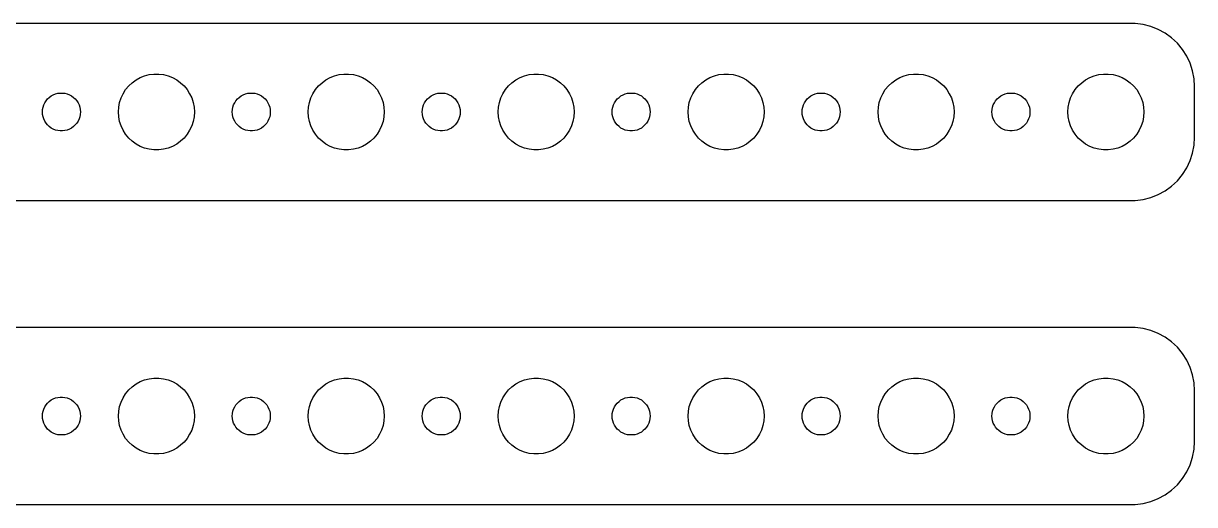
# Model space of a CAD drawing. Header units: metres. Extents: x -180 to 180, y 41 to 79.
# Drawn here: x 87 to 179.5, y 41 to 79 of the extents above; entities that cross this region are included whole.
import ezdxf

# ---------------------------------------------------------------- set-up
doc = ezdxf.new("R2010")
doc.units = ezdxf.units.M

msp = doc.modelspace()

# ---------------------------------------------------------------- linework, layer by layer
for p, q in [((174.814, 78.9901), (-174.814, 78.9901)), ((175.437, 78.9114), (174.814, 78.9901)), ((176.045, 78.7553), (175.437, 78.9114)), ((176.629, 78.5241), (176.045, 78.7553)), ((177.179, 78.2216), (176.629, 78.5241)), ((177.687, 77.8526), (177.179, 78.2216)), ((178.145, 77.4227), (177.687, 77.8526)), ((178.545, 76.9389), (178.145, 77.4227)), ((178.882, 76.4088), (178.545, 76.9389)), ((179.149, 75.8406), (178.882, 76.4088)), ((96.573, 74.8532), (96.9379, 74.9469)), ((96.9379, 74.9469), (97.3116, 74.9941)), ((97.3116, 74.9941), (97.6884, 74.9941)), ((97.6884, 74.9941), (98.0621, 74.9469)), ((98.0621, 74.9469), (98.427, 74.8532)), ((111.573, 74.8532), (111.938, 74.9469)), ((111.938, 74.9469), (112.312, 74.9941)), ((112.312, 74.9941), (112.688, 74.9941)), ((112.688, 74.9941), (113.062, 74.9469)), ((113.062, 74.9469), (113.427, 74.8532)), ((126.573, 74.8532), (126.938, 74.9469)), ((126.938, 74.9469), (127.312, 74.9941)), ((127.312, 74.9941), (127.688, 74.9941)), ((127.688, 74.9941), (128.062, 74.9469)), ((128.062, 74.9469), (128.427, 74.8532)), ((141.573, 74.8532), (141.938, 74.9469)), ((141.938, 74.9469), (142.312, 74.9941)), ((142.312, 74.9941), (142.688, 74.9941)), ((142.688, 74.9941), (143.062, 74.9469)), ((143.062, 74.9469), (143.427, 74.8532)), ((156.573, 74.8532), (156.938, 74.9469)), ((156.938, 74.9469), (157.312, 74.9941)), ((157.312, 74.9941), (157.688, 74.9941)), ((157.688, 74.9941), (158.062, 74.9469)), ((158.062, 74.9469), (158.427, 74.8532)), ((171.573, 74.8532), (171.938, 74.9469)), ((171.938, 74.9469), (172.312, 74.9941)), ((172.312, 74.9941), (172.688, 74.9941)), ((172.688, 74.9941), (173.062, 74.9469)), ((173.062, 74.9469), (173.427, 74.8532)), ((179.343, 75.2434), (179.149, 75.8406)), ((179.461, 74.6267), (179.343, 75.2434)), ((95.073, 73.7634), (95.3131, 74.0536)), ((95.3131, 74.0536), (95.5877, 74.3115)), ((95.5877, 74.3115), (95.8925, 74.533)), ((95.8925, 74.533), (96.2227, 74.7145)), ((96.2227, 74.7145), (96.573, 74.8532)), ((98.427, 74.8532), (98.7773, 74.7145)), ((98.7773, 74.7145), (99.1075, 74.533)), ((99.1075, 74.533), (99.4123, 74.3115)), ((99.4123, 74.3115), (99.6869, 74.0536)), ((99.6869, 74.0536), (99.927, 73.7634)), ((110.073, 73.7634), (110.313, 74.0536)), ((110.313, 74.0536), (110.588, 74.3115)), ((110.588, 74.3115), (110.893, 74.533)), ((110.893, 74.533), (111.223, 74.7145)), ((111.223, 74.7145), (111.573, 74.8532)), ((113.427, 74.8532), (113.777, 74.7145)), ((113.777, 74.7145), (114.107, 74.533)), ((114.107, 74.533), (114.412, 74.3115)), ((114.412, 74.3115), (114.687, 74.0536)), ((114.687, 74.0536), (114.927, 73.7634)), ((125.073, 73.7634), (125.313, 74.0536)), ((125.313, 74.0536), (125.588, 74.3115)), ((125.588, 74.3115), (125.893, 74.533)), ((125.893, 74.533), (126.223, 74.7145)), ((126.223, 74.7145), (126.573, 74.8532)), ((128.427, 74.8532), (128.777, 74.7145)), ((128.777, 74.7145), (129.107, 74.533)), ((129.107, 74.533), (129.412, 74.3115)), ((129.412, 74.3115), (129.687, 74.0536)), ((129.687, 74.0536), (129.927, 73.7634)), ((140.073, 73.7634), (140.313, 74.0536)), ((140.313, 74.0536), (140.588, 74.3115)), ((140.588, 74.3115), (140.893, 74.533)), ((140.893, 74.533), (141.223, 74.7145)), ((141.223, 74.7145), (141.573, 74.8532)), ((143.427, 74.8532), (143.777, 74.7145)), ((143.777, 74.7145), (144.107, 74.533)), ((144.107, 74.533), (144.412, 74.3115)), ((144.412, 74.3115), (144.687, 74.0536)), ((144.687, 74.0536), (144.927, 73.7634)), ((155.073, 73.7634), (155.313, 74.0536)), ((155.313, 74.0536), (155.588, 74.3115)), ((155.588, 74.3115), (155.893, 74.533)), ((155.893, 74.533), (156.223, 74.7145)), ((156.223, 74.7145), (156.573, 74.8532)), ((158.427, 74.8532), (158.777, 74.7145)), ((158.777, 74.7145), (159.107, 74.533)), ((159.107, 74.533), (159.412, 74.3115)), ((159.412, 74.3115), (159.687, 74.0536)), ((159.687, 74.0536), (159.927, 73.7634)), ((170.073, 73.7634), (170.313, 74.0536)), ((170.313, 74.0536), (170.588, 74.3115)), ((170.588, 74.3115), (170.893, 74.533)), ((170.893, 74.533), (171.223, 74.7145)), ((171.223, 74.7145), (171.573, 74.8532)), ((173.427, 74.8532), (173.777, 74.7145)), ((173.777, 74.7145), (174.107, 74.533)), ((174.107, 74.533), (174.412, 74.3115)), ((174.412, 74.3115), (174.687, 74.0536)), ((174.687, 74.0536), (174.927, 73.7634)), ((179.5, 74), (179.461, 74.6267)), ((179.5, 70), (179.5, 74)), ((88.9065, 73.0268), (89.0439, 73.1558)), ((89.0439, 73.1558), (89.1963, 73.2665)), ((89.1963, 73.2665), (89.3613, 73.3572)), ((89.3613, 73.3572), (89.5365, 73.4266)), ((89.5365, 73.4266), (89.7189, 73.4734)), ((89.7189, 73.4734), (89.9058, 73.497)), ((89.9058, 73.497), (90.0942, 73.497)), ((90.0942, 73.497), (90.2811, 73.4734)), ((90.2811, 73.4734), (90.4635, 73.4266)), ((90.4635, 73.4266), (90.6387, 73.3572)), ((90.6387, 73.3572), (90.8037, 73.2665)), ((90.8037, 73.2665), (90.9561, 73.1558)), ((90.9561, 73.1558), (91.0934, 73.0268)), ((94.5943, 72.7461), (94.7107, 73.1044)), ((94.7107, 73.1044), (94.8711, 73.4453)), ((94.8711, 73.4453), (95.073, 73.7634)), ((99.927, 73.7634), (100.129, 73.4453)), ((100.129, 73.4453), (100.289, 73.1044)), ((100.289, 73.1044), (100.406, 72.7461)), ((103.907, 73.0268), (104.044, 73.1558)), ((104.044, 73.1558), (104.196, 73.2665)), ((104.196, 73.2665), (104.361, 73.3572)), ((104.361, 73.3572), (104.536, 73.4266)), ((104.536, 73.4266), (104.719, 73.4734)), ((104.719, 73.4734), (104.906, 73.497)), ((104.906, 73.497), (105.094, 73.497)), ((105.094, 73.497), (105.281, 73.4734)), ((105.281, 73.4734), (105.464, 73.4266)), ((105.464, 73.4266), (105.639, 73.3572)), ((105.639, 73.3572), (105.804, 73.2665)), ((105.804, 73.2665), (105.956, 73.1558)), ((105.956, 73.1558), (106.093, 73.0268)), ((109.594, 72.7461), (109.711, 73.1044)), ((109.711, 73.1044), (109.871, 73.4453)), ((109.871, 73.4453), (110.073, 73.7634)), ((114.927, 73.7634), (115.129, 73.4453)), ((115.129, 73.4453), (115.289, 73.1044)), ((115.289, 73.1044), (115.406, 72.7461)), ((118.907, 73.0268), (119.044, 73.1558)), ((119.044, 73.1558), (119.196, 73.2665)), ((119.196, 73.2665), (119.361, 73.3572)), ((119.361, 73.3572), (119.536, 73.4266)), ((119.536, 73.4266), (119.719, 73.4734)), ((119.719, 73.4734), (119.906, 73.497)), ((119.906, 73.497), (120.094, 73.497)), ((120.094, 73.497), (120.281, 73.4734)), ((120.281, 73.4734), (120.464, 73.4266)), ((120.464, 73.4266), (120.639, 73.3572)), ((120.639, 73.3572), (120.804, 73.2665)), ((120.804, 73.2665), (120.956, 73.1558)), ((120.956, 73.1558), (121.093, 73.0268)), ((124.594, 72.7461), (124.711, 73.1044)), ((124.711, 73.1044), (124.871, 73.4453)), ((124.871, 73.4453), (125.073, 73.7634)), ((129.927, 73.7634), (130.129, 73.4453)), ((130.129, 73.4453), (130.289, 73.1044)), ((130.289, 73.1044), (130.406, 72.7461)), ((133.907, 73.0268), (134.044, 73.1558)), ((134.044, 73.1558), (134.196, 73.2665)), ((134.196, 73.2665), (134.361, 73.3572)), ((134.361, 73.3572), (134.536, 73.4266)), ((134.536, 73.4266), (134.719, 73.4734)), ((134.719, 73.4734), (134.906, 73.497)), ((134.906, 73.497), (135.094, 73.497)), ((135.094, 73.497), (135.281, 73.4734)), ((135.281, 73.4734), (135.464, 73.4266)), ((135.464, 73.4266), (135.639, 73.3572)), ((135.639, 73.3572), (135.804, 73.2665)), ((135.804, 73.2665), (135.956, 73.1558)), ((135.956, 73.1558), (136.093, 73.0268)), ((139.594, 72.7461), (139.711, 73.1044)), ((139.711, 73.1044), (139.871, 73.4453)), ((139.871, 73.4453), (140.073, 73.7634)), ((144.927, 73.7634), (145.129, 73.4453)), ((145.129, 73.4453), (145.289, 73.1044)), ((145.289, 73.1044), (145.406, 72.7461)), ((148.907, 73.0268), (149.044, 73.1558)), ((149.044, 73.1558), (149.196, 73.2665)), ((149.196, 73.2665), (149.361, 73.3572)), ((149.361, 73.3572), (149.536, 73.4266)), ((149.536, 73.4266), (149.719, 73.4734)), ((149.719, 73.4734), (149.906, 73.497)), ((149.906, 73.497), (150.094, 73.497)), ((150.094, 73.497), (150.281, 73.4734)), ((150.281, 73.4734), (150.464, 73.4266)), ((150.464, 73.4266), (150.639, 73.3572)), ((150.639, 73.3572), (150.804, 73.2665)), ((150.804, 73.2665), (150.956, 73.1558)), ((150.956, 73.1558), (151.093, 73.0268)), ((154.594, 72.7461), (154.711, 73.1044)), ((154.711, 73.1044), (154.871, 73.4453)), ((154.871, 73.4453), (155.073, 73.7634)), ((159.927, 73.7634), (160.129, 73.4453)), ((160.129, 73.4453), (160.289, 73.1044)), ((160.289, 73.1044), (160.406, 72.7461)), ((163.907, 73.0268), (164.044, 73.1558)), ((164.044, 73.1558), (164.196, 73.2665)), ((164.196, 73.2665), (164.361, 73.3572)), ((164.361, 73.3572), (164.536, 73.4266)), ((164.536, 73.4266), (164.719, 73.4734)), ((164.719, 73.4734), (164.906, 73.497)), ((164.906, 73.497), (165.094, 73.497)), ((165.094, 73.497), (165.281, 73.4734)), ((165.281, 73.4734), (165.464, 73.4266)), ((165.464, 73.4266), (165.639, 73.3572)), ((165.639, 73.3572), (165.804, 73.2665)), ((165.804, 73.2665), (165.956, 73.1558)), ((165.956, 73.1558), (166.093, 73.0268)), ((169.594, 72.7461), (169.711, 73.1044)), ((169.711, 73.1044), (169.871, 73.4453)), ((169.871, 73.4453), (170.073, 73.7634)), ((174.927, 73.7634), (175.129, 73.4453)), ((175.129, 73.4453), (175.289, 73.1044)), ((175.289, 73.1044), (175.406, 72.7461)), ((88.5, 72), (88.5118, 72.188)), ((88.5118, 72.188), (88.5471, 72.373)), ((88.5471, 72.373), (88.6053, 72.5522)), ((88.6053, 72.5522), (88.6855, 72.7226)), ((88.6855, 72.7226), (88.7865, 72.8817)), ((88.7865, 72.8817), (88.9065, 73.0268)), ((91.0934, 73.0268), (91.2135, 72.8817)), ((91.2135, 72.8817), (91.3145, 72.7226)), ((91.3145, 72.7226), (91.3947, 72.5522)), ((91.3947, 72.5522), (91.4529, 72.373)), ((91.4529, 72.373), (91.4882, 72.188)), ((91.4882, 72.188), (91.5, 72)), ((94.5, 72), (94.5237, 72.376)), ((94.5237, 72.376), (94.5943, 72.7461)), ((100.406, 72.7461), (100.476, 72.376)), ((100.476, 72.376), (100.5, 72)), ((103.5, 72), (103.512, 72.188)), ((103.512, 72.188), (103.547, 72.373)), ((103.547, 72.373), (103.605, 72.5522)), ((103.605, 72.5522), (103.686, 72.7226)), ((103.686, 72.7226), (103.786, 72.8817)), ((103.786, 72.8817), (103.907, 73.0268)), ((106.093, 73.0268), (106.214, 72.8817)), ((106.214, 72.8817), (106.314, 72.7226)), ((106.314, 72.7226), (106.395, 72.5522)), ((106.395, 72.5522), (106.453, 72.373)), ((106.453, 72.373), (106.488, 72.188)), ((106.488, 72.188), (106.5, 72)), ((109.5, 72), (109.524, 72.376)), ((109.524, 72.376), (109.594, 72.7461)), ((115.406, 72.7461), (115.476, 72.376)), ((115.476, 72.376), (115.5, 72)), ((118.5, 72), (118.512, 72.188)), ((118.512, 72.188), (118.547, 72.373)), ((118.547, 72.373), (118.605, 72.5522)), ((118.605, 72.5522), (118.686, 72.7226)), ((118.686, 72.7226), (118.786, 72.8817)), ((118.786, 72.8817), (118.907, 73.0268)), ((121.093, 73.0268), (121.214, 72.8817)), ((121.214, 72.8817), (121.314, 72.7226)), ((121.314, 72.7226), (121.395, 72.5522)), ((121.395, 72.5522), (121.453, 72.373)), ((121.453, 72.373), (121.488, 72.188)), ((121.488, 72.188), (121.5, 72)), ((124.5, 72), (124.524, 72.376)), ((124.524, 72.376), (124.594, 72.7461)), ((130.406, 72.7461), (130.476, 72.376)), ((130.476, 72.376), (130.5, 72)), ((133.5, 72), (133.512, 72.188)), ((133.512, 72.188), (133.547, 72.373)), ((133.547, 72.373), (133.605, 72.5522)), ((133.605, 72.5522), (133.686, 72.7226)), ((133.686, 72.7226), (133.786, 72.8817)), ((133.786, 72.8817), (133.907, 73.0268)), ((136.093, 73.0268), (136.214, 72.8817)), ((136.214, 72.8817), (136.314, 72.7226)), ((136.314, 72.7226), (136.395, 72.5522)), ((136.395, 72.5522), (136.453, 72.373)), ((136.453, 72.373), (136.488, 72.188)), ((136.488, 72.188), (136.5, 72)), ((139.5, 72), (139.524, 72.376)), ((139.524, 72.376), (139.594, 72.7461)), ((145.406, 72.7461), (145.476, 72.376)), ((145.476, 72.376), (145.5, 72)), ((148.5, 72), (148.512, 72.188)), ((148.512, 72.188), (148.547, 72.373)), ((148.547, 72.373), (148.605, 72.5522)), ((148.605, 72.5522), (148.686, 72.7226)), ((148.686, 72.7226), (148.786, 72.8817)), ((148.786, 72.8817), (148.907, 73.0268)), ((151.093, 73.0268), (151.214, 72.8817)), ((151.214, 72.8817), (151.314, 72.7226)), ((151.314, 72.7226), (151.395, 72.5522)), ((151.395, 72.5522), (151.453, 72.373)), ((151.453, 72.373), (151.488, 72.188)), ((151.488, 72.188), (151.5, 72)), ((154.5, 72), (154.524, 72.376)), ((154.524, 72.376), (154.594, 72.7461)), ((160.406, 72.7461), (160.476, 72.376)), ((160.476, 72.376), (160.5, 72)), ((163.5, 72), (163.512, 72.188)), ((163.512, 72.188), (163.547, 72.373)), ((163.547, 72.373), (163.605, 72.5522)), ((163.605, 72.5522), (163.686, 72.7226)), ((163.686, 72.7226), (163.786, 72.8817)), ((163.786, 72.8817), (163.907, 73.0268)), ((166.093, 73.0268), (166.214, 72.8817)), ((166.214, 72.8817), (166.314, 72.7226)), ((166.314, 72.7226), (166.395, 72.5522)), ((166.395, 72.5522), (166.453, 72.373)), ((166.453, 72.373), (166.488, 72.188)), ((166.488, 72.188), (166.5, 72)), ((169.5, 72), (169.524, 72.376)), ((169.524, 72.376), (169.594, 72.7461)), ((175.406, 72.7461), (175.476, 72.376)), ((175.476, 72.376), (175.5, 72)), ((88.5118, 71.812), (88.5, 72)), ((88.5471, 71.627), (88.5118, 71.812)), ((88.6053, 71.4478), (88.5471, 71.627)), ((88.6855, 71.2774), (88.6053, 71.4478)), ((88.7865, 71.1183), (88.6855, 71.2774)), ((91.3145, 71.2774), (91.2135, 71.1183)), ((91.3947, 71.4478), (91.3145, 71.2774)), ((91.4529, 71.627), (91.3947, 71.4478)), ((91.4882, 71.812), (91.4529, 71.627)), ((91.5, 72), (91.4882, 71.812)), ((94.5237, 71.624), (94.5, 72)), ((94.5943, 71.2539), (94.5237, 71.624)), ((94.7107, 70.8956), (94.5943, 71.2539)), ((100.406, 71.2539), (100.289, 70.8956)), ((100.476, 71.624), (100.406, 71.2539)), ((100.5, 72), (100.476, 71.624)), ((103.512, 71.812), (103.5, 72)), ((103.547, 71.627), (103.512, 71.812)), ((103.605, 71.4478), (103.547, 71.627)), ((103.686, 71.2774), (103.605, 71.4478)), ((103.786, 71.1183), (103.686, 71.2774)), ((106.314, 71.2774), (106.214, 71.1183)), ((106.395, 71.4478), (106.314, 71.2774)), ((106.453, 71.627), (106.395, 71.4478)), ((106.488, 71.812), (106.453, 71.627)), ((106.5, 72), (106.488, 71.812)), ((109.524, 71.624), (109.5, 72)), ((109.594, 71.2539), (109.524, 71.624)), ((109.711, 70.8956), (109.594, 71.2539)), ((115.406, 71.2539), (115.289, 70.8956)), ((115.476, 71.624), (115.406, 71.2539)), ((115.5, 72), (115.476, 71.624)), ((118.512, 71.812), (118.5, 72)), ((118.547, 71.627), (118.512, 71.812)), ((118.605, 71.4478), (118.547, 71.627)), ((118.686, 71.2774), (118.605, 71.4478)), ((118.786, 71.1183), (118.686, 71.2774)), ((121.314, 71.2774), (121.214, 71.1183)), ((121.395, 71.4478), (121.314, 71.2774)), ((121.453, 71.627), (121.395, 71.4478)), ((121.488, 71.812), (121.453, 71.627)), ((121.5, 72), (121.488, 71.812)), ((124.524, 71.624), (124.5, 72)), ((124.594, 71.2539), (124.524, 71.624)), ((124.711, 70.8956), (124.594, 71.2539)), ((130.406, 71.2539), (130.289, 70.8956)), ((130.476, 71.624), (130.406, 71.2539)), ((130.5, 72), (130.476, 71.624)), ((133.512, 71.812), (133.5, 72)), ((133.547, 71.627), (133.512, 71.812)), ((133.605, 71.4478), (133.547, 71.627)), ((133.686, 71.2774), (133.605, 71.4478)), ((133.786, 71.1183), (133.686, 71.2774)), ((136.314, 71.2774), (136.214, 71.1183)), ((136.395, 71.4478), (136.314, 71.2774)), ((136.453, 71.627), (136.395, 71.4478)), ((136.488, 71.812), (136.453, 71.627)), ((136.5, 72), (136.488, 71.812)), ((139.524, 71.624), (139.5, 72)), ((139.594, 71.2539), (139.524, 71.624)), ((139.711, 70.8956), (139.594, 71.2539)), ((145.406, 71.2539), (145.289, 70.8956)), ((145.476, 71.624), (145.406, 71.2539)), ((145.5, 72), (145.476, 71.624)), ((148.512, 71.812), (148.5, 72)), ((148.547, 71.627), (148.512, 71.812)), ((148.605, 71.4478), (148.547, 71.627)), ((148.686, 71.2774), (148.605, 71.4478)), ((148.786, 71.1183), (148.686, 71.2774)), ((151.314, 71.2774), (151.214, 71.1183)), ((151.395, 71.4478), (151.314, 71.2774)), ((151.453, 71.627), (151.395, 71.4478)), ((151.488, 71.812), (151.453, 71.627)), ((151.5, 72), (151.488, 71.812)), ((154.524, 71.624), (154.5, 72)), ((154.594, 71.2539), (154.524, 71.624)), ((154.711, 70.8956), (154.594, 71.2539)), ((160.406, 71.2539), (160.289, 70.8956)), ((160.476, 71.624), (160.406, 71.2539)), ((160.5, 72), (160.476, 71.624)), ((163.512, 71.812), (163.5, 72)), ((163.547, 71.627), (163.512, 71.812)), ((163.605, 71.4478), (163.547, 71.627)), ((163.686, 71.2774), (163.605, 71.4478)), ((163.786, 71.1183), (163.686, 71.2774)), ((166.314, 71.2774), (166.214, 71.1183)), ((166.395, 71.4478), (166.314, 71.2774)), ((166.453, 71.627), (166.395, 71.4478)), ((166.488, 71.812), (166.453, 71.627)), ((166.5, 72), (166.488, 71.812)), ((169.524, 71.624), (169.5, 72)), ((169.594, 71.2539), (169.524, 71.624)), ((169.711, 70.8956), (169.594, 71.2539)), ((175.406, 71.2539), (175.289, 70.8956)), ((175.476, 71.624), (175.406, 71.2539)), ((175.5, 72), (175.476, 71.624)), ((88.9065, 70.9732), (88.7865, 71.1183)), ((89.0439, 70.8442), (88.9065, 70.9732)), ((89.1963, 70.7335), (89.0439, 70.8442)), ((89.3613, 70.6428), (89.1963, 70.7335)), ((89.5365, 70.5734), (89.3613, 70.6428)), ((89.7189, 70.5266), (89.5365, 70.5734)), ((89.9058, 70.503), (89.7189, 70.5266)), ((90.0942, 70.503), (89.9058, 70.503)), ((90.2811, 70.5266), (90.0942, 70.503)), ((90.4635, 70.5734), (90.2811, 70.5266)), ((90.6387, 70.6428), (90.4635, 70.5734)), ((90.8037, 70.7335), (90.6387, 70.6428)), ((90.9561, 70.8442), (90.8037, 70.7335)), ((91.0934, 70.9732), (90.9561, 70.8442)), ((91.2135, 71.1183), (91.0934, 70.9732)), ((94.8711, 70.5547), (94.7107, 70.8956)), ((95.073, 70.2366), (94.8711, 70.5547)), ((100.129, 70.5547), (99.927, 70.2366)), ((100.289, 70.8956), (100.129, 70.5547)), ((103.907, 70.9732), (103.786, 71.1183)), ((104.044, 70.8442), (103.907, 70.9732)), ((104.196, 70.7335), (104.044, 70.8442)), ((104.361, 70.6428), (104.196, 70.7335)), ((104.536, 70.5734), (104.361, 70.6428)), ((104.719, 70.5266), (104.536, 70.5734)), ((104.906, 70.503), (104.719, 70.5266)), ((105.094, 70.503), (104.906, 70.503)), ((105.281, 70.5266), (105.094, 70.503)), ((105.464, 70.5734), (105.281, 70.5266)), ((105.639, 70.6428), (105.464, 70.5734)), ((105.804, 70.7335), (105.639, 70.6428)), ((105.956, 70.8442), (105.804, 70.7335)), ((106.093, 70.9732), (105.956, 70.8442)), ((106.214, 71.1183), (106.093, 70.9732)), ((109.871, 70.5547), (109.711, 70.8956)), ((110.073, 70.2366), (109.871, 70.5547)), ((115.129, 70.5547), (114.927, 70.2366)), ((115.289, 70.8956), (115.129, 70.5547)), ((118.907, 70.9732), (118.786, 71.1183)), ((119.044, 70.8442), (118.907, 70.9732)), ((119.196, 70.7335), (119.044, 70.8442)), ((119.361, 70.6428), (119.196, 70.7335)), ((119.536, 70.5734), (119.361, 70.6428)), ((119.719, 70.5266), (119.536, 70.5734)), ((119.906, 70.503), (119.719, 70.5266)), ((120.094, 70.503), (119.906, 70.503)), ((120.281, 70.5266), (120.094, 70.503)), ((120.464, 70.5734), (120.281, 70.5266)), ((120.639, 70.6428), (120.464, 70.5734)), ((120.804, 70.7335), (120.639, 70.6428)), ((120.956, 70.8442), (120.804, 70.7335)), ((121.093, 70.9732), (120.956, 70.8442)), ((121.214, 71.1183), (121.093, 70.9732)), ((124.871, 70.5547), (124.711, 70.8956)), ((125.073, 70.2366), (124.871, 70.5547)), ((130.129, 70.5547), (129.927, 70.2366)), ((130.289, 70.8956), (130.129, 70.5547)), ((133.907, 70.9732), (133.786, 71.1183)), ((134.044, 70.8442), (133.907, 70.9732)), ((134.196, 70.7335), (134.044, 70.8442)), ((134.361, 70.6428), (134.196, 70.7335)), ((134.536, 70.5734), (134.361, 70.6428)), ((134.719, 70.5266), (134.536, 70.5734)), ((134.906, 70.503), (134.719, 70.5266)), ((135.094, 70.503), (134.906, 70.503)), ((135.281, 70.5266), (135.094, 70.503)), ((135.464, 70.5734), (135.281, 70.5266)), ((135.639, 70.6428), (135.464, 70.5734)), ((135.804, 70.7335), (135.639, 70.6428)), ((135.956, 70.8442), (135.804, 70.7335)), ((136.093, 70.9732), (135.956, 70.8442)), ((136.214, 71.1183), (136.093, 70.9732)), ((139.871, 70.5547), (139.711, 70.8956)), ((140.073, 70.2366), (139.871, 70.5547)), ((145.129, 70.5547), (144.927, 70.2366)), ((145.289, 70.8956), (145.129, 70.5547)), ((148.907, 70.9732), (148.786, 71.1183)), ((149.044, 70.8442), (148.907, 70.9732)), ((149.196, 70.7335), (149.044, 70.8442)), ((149.361, 70.6428), (149.196, 70.7335)), ((149.536, 70.5734), (149.361, 70.6428)), ((149.719, 70.5266), (149.536, 70.5734)), ((149.906, 70.503), (149.719, 70.5266)), ((150.094, 70.503), (149.906, 70.503)), ((150.281, 70.5266), (150.094, 70.503)), ((150.464, 70.5734), (150.281, 70.5266)), ((150.639, 70.6428), (150.464, 70.5734)), ((150.804, 70.7335), (150.639, 70.6428)), ((150.956, 70.8442), (150.804, 70.7335)), ((151.093, 70.9732), (150.956, 70.8442)), ((151.214, 71.1183), (151.093, 70.9732)), ((154.871, 70.5547), (154.711, 70.8956)), ((155.073, 70.2366), (154.871, 70.5547)), ((160.129, 70.5547), (159.927, 70.2366)), ((160.289, 70.8956), (160.129, 70.5547)), ((163.907, 70.9732), (163.786, 71.1183)), ((164.044, 70.8442), (163.907, 70.9732)), ((164.196, 70.7335), (164.044, 70.8442)), ((164.361, 70.6428), (164.196, 70.7335)), ((164.536, 70.5734), (164.361, 70.6428)), ((164.719, 70.5266), (164.536, 70.5734)), ((164.906, 70.503), (164.719, 70.5266)), ((165.094, 70.503), (164.906, 70.503)), ((165.281, 70.5266), (165.094, 70.503)), ((165.464, 70.5734), (165.281, 70.5266)), ((165.639, 70.6428), (165.464, 70.5734)), ((165.804, 70.7335), (165.639, 70.6428)), ((165.956, 70.8442), (165.804, 70.7335)), ((166.093, 70.9732), (165.956, 70.8442)), ((166.214, 71.1183), (166.093, 70.9732)), ((169.871, 70.5547), (169.711, 70.8956)), ((170.073, 70.2366), (169.871, 70.5547)), ((175.129, 70.5547), (174.927, 70.2366)), ((175.289, 70.8956), (175.129, 70.5547)), ((95.3131, 69.9464), (95.073, 70.2366)), ((95.5877, 69.6885), (95.3131, 69.9464)), ((95.8925, 69.467), (95.5877, 69.6885)), ((96.2227, 69.2855), (95.8925, 69.467)), ((99.1075, 69.467), (98.7773, 69.2855)), ((99.4123, 69.6885), (99.1075, 69.467)), ((99.6869, 69.9464), (99.4123, 69.6885)), ((99.927, 70.2366), (99.6869, 69.9464)), ((110.313, 69.9464), (110.073, 70.2366)), ((110.588, 69.6885), (110.313, 69.9464)), ((110.893, 69.467), (110.588, 69.6885)), ((111.223, 69.2855), (110.893, 69.467)), ((114.107, 69.467), (113.777, 69.2855)), ((114.412, 69.6885), (114.107, 69.467)), ((114.687, 69.9464), (114.412, 69.6885)), ((114.927, 70.2366), (114.687, 69.9464)), ((125.313, 69.9464), (125.073, 70.2366)), ((125.588, 69.6885), (125.313, 69.9464)), ((125.893, 69.467), (125.588, 69.6885)), ((126.223, 69.2855), (125.893, 69.467)), ((129.107, 69.467), (128.777, 69.2855)), ((129.412, 69.6885), (129.107, 69.467)), ((129.687, 69.9464), (129.412, 69.6885)), ((129.927, 70.2366), (129.687, 69.9464)), ((140.313, 69.9464), (140.073, 70.2366)), ((140.588, 69.6885), (140.313, 69.9464)), ((140.893, 69.467), (140.588, 69.6885)), ((141.223, 69.2855), (140.893, 69.467)), ((144.107, 69.467), (143.777, 69.2855)), ((144.412, 69.6885), (144.107, 69.467)), ((144.687, 69.9464), (144.412, 69.6885)), ((144.927, 70.2366), (144.687, 69.9464)), ((155.313, 69.9464), (155.073, 70.2366)), ((155.588, 69.6885), (155.313, 69.9464)), ((155.893, 69.467), (155.588, 69.6885)), ((156.223, 69.2855), (155.893, 69.467)), ((159.107, 69.467), (158.777, 69.2855)), ((159.412, 69.6885), (159.107, 69.467)), ((159.687, 69.9464), (159.412, 69.6885)), ((159.927, 70.2366), (159.687, 69.9464)), ((170.313, 69.9464), (170.073, 70.2366)), ((170.588, 69.6885), (170.313, 69.9464)), ((170.893, 69.467), (170.588, 69.6885)), ((171.223, 69.2855), (170.893, 69.467)), ((174.107, 69.467), (173.777, 69.2855)), ((174.412, 69.6885), (174.107, 69.467)), ((174.687, 69.9464), (174.412, 69.6885)), ((174.927, 70.2366), (174.687, 69.9464)), ((179.461, 69.3733), (179.5, 70)), ((96.573, 69.1468), (96.2227, 69.2855)), ((96.9379, 69.0531), (96.573, 69.1468)), ((97.3116, 69.0059), (96.9379, 69.0531)), ((97.6884, 69.0059), (97.3116, 69.0059)), ((98.0621, 69.0531), (97.6884, 69.0059)), ((98.427, 69.1468), (98.0621, 69.0531)), ((98.7773, 69.2855), (98.427, 69.1468)), ((111.573, 69.1468), (111.223, 69.2855)), ((111.938, 69.0531), (111.573, 69.1468)), ((112.312, 69.0059), (111.938, 69.0531)), ((112.688, 69.0059), (112.312, 69.0059)), ((113.062, 69.0531), (112.688, 69.0059)), ((113.427, 69.1468), (113.062, 69.0531)), ((113.777, 69.2855), (113.427, 69.1468)), ((126.573, 69.1468), (126.223, 69.2855)), ((126.938, 69.0531), (126.573, 69.1468)), ((127.312, 69.0059), (126.938, 69.0531)), ((127.688, 69.0059), (127.312, 69.0059)), ((128.062, 69.0531), (127.688, 69.0059)), ((128.427, 69.1468), (128.062, 69.0531)), ((128.777, 69.2855), (128.427, 69.1468)), ((141.573, 69.1468), (141.223, 69.2855)), ((141.938, 69.0531), (141.573, 69.1468)), ((142.312, 69.0059), (141.938, 69.0531)), ((142.688, 69.0059), (142.312, 69.0059)), ((143.062, 69.0531), (142.688, 69.0059)), ((143.427, 69.1468), (143.062, 69.0531)), ((143.777, 69.2855), (143.427, 69.1468)), ((156.573, 69.1468), (156.223, 69.2855)), ((156.938, 69.0531), (156.573, 69.1468)), ((157.312, 69.0059), (156.938, 69.0531)), ((157.688, 69.0059), (157.312, 69.0059)), ((158.062, 69.0531), (157.688, 69.0059)), ((158.427, 69.1468), (158.062, 69.0531)), ((158.777, 69.2855), (158.427, 69.1468)), ((171.573, 69.1468), (171.223, 69.2855)), ((171.938, 69.0531), (171.573, 69.1468)), ((172.312, 69.0059), (171.938, 69.0531)), ((172.688, 69.0059), (172.312, 69.0059)), ((173.062, 69.0531), (172.688, 69.0059)), ((173.427, 69.1468), (173.062, 69.0531)), ((173.777, 69.2855), (173.427, 69.1468)), ((179.149, 68.1594), (179.343, 68.7566)), ((179.343, 68.7566), (179.461, 69.3733)), ((178.545, 67.0611), (178.882, 67.5912)), ((178.882, 67.5912), (179.149, 68.1594)), ((178.145, 66.5773), (178.545, 67.0611)), ((176.629, 65.4759), (177.179, 65.7784)), ((177.179, 65.7784), (177.687, 66.1474)), ((177.687, 66.1474), (178.145, 66.5773)), ((-174.814, 65.0099), (174.814, 65.0099)), ((174.814, 65.0099), (175.437, 65.0886)), ((175.437, 65.0886), (176.045, 65.2447)), ((176.045, 65.2447), (176.629, 65.4759)), ((174.814, 54.9901), (-174.814, 54.9901)), ((175.437, 54.9114), (174.814, 54.9901)), ((176.045, 54.7553), (175.437, 54.9114)), ((176.629, 54.5241), (176.045, 54.7553)), ((177.179, 54.2216), (176.629, 54.5241)), ((177.687, 53.8526), (177.179, 54.2216)), ((178.145, 53.4227), (177.687, 53.8526)), ((178.545, 52.9389), (178.145, 53.4227)), ((178.882, 52.4088), (178.545, 52.9389)), ((179.149, 51.8406), (178.882, 52.4088)), ((179.343, 51.2434), (179.149, 51.8406)), ((96.573, 50.8532), (96.9379, 50.9469)), ((96.9379, 50.9469), (97.3116, 50.9941)), ((97.3116, 50.9941), (97.6884, 50.9941)), ((97.6884, 50.9941), (98.0621, 50.9469)), ((98.0621, 50.9469), (98.427, 50.8532)), ((111.573, 50.8532), (111.938, 50.9469)), ((111.938, 50.9469), (112.312, 50.9941)), ((112.312, 50.9941), (112.688, 50.9941)), ((112.688, 50.9941), (113.062, 50.9469)), ((113.062, 50.9469), (113.427, 50.8532)), ((126.573, 50.8532), (126.938, 50.9469)), ((126.938, 50.9469), (127.312, 50.9941)), ((127.312, 50.9941), (127.688, 50.9941)), ((127.688, 50.9941), (128.062, 50.9469)), ((128.062, 50.9469), (128.427, 50.8532)), ((141.573, 50.8532), (141.938, 50.9469)), ((141.938, 50.9469), (142.312, 50.9941)), ((142.312, 50.9941), (142.688, 50.9941)), ((142.688, 50.9941), (143.062, 50.9469)), ((143.062, 50.9469), (143.427, 50.8532)), ((156.573, 50.8532), (156.938, 50.9469)), ((156.938, 50.9469), (157.312, 50.9941)), ((157.312, 50.9941), (157.688, 50.9941)), ((157.688, 50.9941), (158.062, 50.9469)), ((158.062, 50.9469), (158.427, 50.8532)), ((171.573, 50.8532), (171.938, 50.9469)), ((171.938, 50.9469), (172.312, 50.9941)), ((172.312, 50.9941), (172.688, 50.9941)), ((172.688, 50.9941), (173.062, 50.9469)), ((173.062, 50.9469), (173.427, 50.8532)), ((179.461, 50.6267), (179.343, 51.2434)), ((95.073, 49.7634), (95.3131, 50.0536)), ((95.3131, 50.0536), (95.5877, 50.3115)), ((95.5877, 50.3115), (95.8925, 50.533)), ((95.8925, 50.533), (96.2227, 50.7145)), ((96.2227, 50.7145), (96.573, 50.8532)), ((98.427, 50.8532), (98.7773, 50.7145)), ((98.7773, 50.7145), (99.1075, 50.533)), ((99.1075, 50.533), (99.4123, 50.3115)), ((99.4123, 50.3115), (99.6869, 50.0536)), ((99.6869, 50.0536), (99.927, 49.7634)), ((110.073, 49.7634), (110.313, 50.0536)), ((110.313, 50.0536), (110.588, 50.3115)), ((110.588, 50.3115), (110.893, 50.533)), ((110.893, 50.533), (111.223, 50.7145)), ((111.223, 50.7145), (111.573, 50.8532)), ((113.427, 50.8532), (113.777, 50.7145)), ((113.777, 50.7145), (114.107, 50.533)), ((114.107, 50.533), (114.412, 50.3115)), ((114.412, 50.3115), (114.687, 50.0536)), ((114.687, 50.0536), (114.927, 49.7634)), ((125.073, 49.7634), (125.313, 50.0536)), ((125.313, 50.0536), (125.588, 50.3115)), ((125.588, 50.3115), (125.893, 50.533)), ((125.893, 50.533), (126.223, 50.7145)), ((126.223, 50.7145), (126.573, 50.8532)), ((128.427, 50.8532), (128.777, 50.7145)), ((128.777, 50.7145), (129.107, 50.533)), ((129.107, 50.533), (129.412, 50.3115)), ((129.412, 50.3115), (129.687, 50.0536)), ((129.687, 50.0536), (129.927, 49.7634)), ((140.073, 49.7634), (140.313, 50.0536)), ((140.313, 50.0536), (140.588, 50.3115)), ((140.588, 50.3115), (140.893, 50.533)), ((140.893, 50.533), (141.223, 50.7145)), ((141.223, 50.7145), (141.573, 50.8532)), ((143.427, 50.8532), (143.777, 50.7145)), ((143.777, 50.7145), (144.107, 50.533)), ((144.107, 50.533), (144.412, 50.3115)), ((144.412, 50.3115), (144.687, 50.0536)), ((144.687, 50.0536), (144.927, 49.7634)), ((155.073, 49.7634), (155.313, 50.0536)), ((155.313, 50.0536), (155.588, 50.3115)), ((155.588, 50.3115), (155.893, 50.533)), ((155.893, 50.533), (156.223, 50.7145)), ((156.223, 50.7145), (156.573, 50.8532)), ((158.427, 50.8532), (158.777, 50.7145)), ((158.777, 50.7145), (159.107, 50.533)), ((159.107, 50.533), (159.412, 50.3115)), ((159.412, 50.3115), (159.687, 50.0536)), ((159.687, 50.0536), (159.927, 49.7634)), ((170.073, 49.7634), (170.313, 50.0536)), ((170.313, 50.0536), (170.588, 50.3115)), ((170.588, 50.3115), (170.893, 50.533)), ((170.893, 50.533), (171.223, 50.7145)), ((171.223, 50.7145), (171.573, 50.8532)), ((173.427, 50.8532), (173.777, 50.7145)), ((173.777, 50.7145), (174.107, 50.533)), ((174.107, 50.533), (174.412, 50.3115)), ((174.412, 50.3115), (174.687, 50.0536)), ((174.687, 50.0536), (174.927, 49.7634)), ((179.5, 50), (179.461, 50.6267)), ((179.5, 46), (179.5, 50)), ((88.7865, 48.8817), (88.9065, 49.0268)), ((88.9065, 49.0268), (89.0439, 49.1558)), ((89.0439, 49.1558), (89.1963, 49.2665)), ((89.1963, 49.2665), (89.3613, 49.3572)), ((89.3613, 49.3572), (89.5365, 49.4266)), ((89.5365, 49.4266), (89.7189, 49.4734)), ((89.7189, 49.4734), (89.9058, 49.497)), ((89.9058, 49.497), (90.0942, 49.497)), ((90.0942, 49.497), (90.2811, 49.4734)), ((90.2811, 49.4734), (90.4635, 49.4266)), ((90.4635, 49.4266), (90.6387, 49.3572)), ((90.6387, 49.3572), (90.8037, 49.2665)), ((90.8037, 49.2665), (90.9561, 49.1558)), ((90.9561, 49.1558), (91.0934, 49.0268)), ((91.0934, 49.0268), (91.2135, 48.8817)), ((94.5943, 48.7461), (94.7107, 49.1044)), ((94.7107, 49.1044), (94.8711, 49.4453)), ((94.8711, 49.4453), (95.073, 49.7634)), ((99.927, 49.7634), (100.129, 49.4453)), ((100.129, 49.4453), (100.289, 49.1044)), ((100.289, 49.1044), (100.406, 48.7461)), ((103.786, 48.8817), (103.907, 49.0268)), ((103.907, 49.0268), (104.044, 49.1558)), ((104.044, 49.1558), (104.196, 49.2665)), ((104.196, 49.2665), (104.361, 49.3572)), ((104.361, 49.3572), (104.536, 49.4266)), ((104.536, 49.4266), (104.719, 49.4734)), ((104.719, 49.4734), (104.906, 49.497)), ((104.906, 49.497), (105.094, 49.497)), ((105.094, 49.497), (105.281, 49.4734)), ((105.281, 49.4734), (105.464, 49.4266)), ((105.464, 49.4266), (105.639, 49.3572)), ((105.639, 49.3572), (105.804, 49.2665)), ((105.804, 49.2665), (105.956, 49.1558)), ((105.956, 49.1558), (106.093, 49.0268)), ((106.093, 49.0268), (106.214, 48.8817)), ((109.594, 48.7461), (109.711, 49.1044)), ((109.711, 49.1044), (109.871, 49.4453)), ((109.871, 49.4453), (110.073, 49.7634)), ((114.927, 49.7634), (115.129, 49.4453)), ((115.129, 49.4453), (115.289, 49.1044)), ((115.289, 49.1044), (115.406, 48.7461)), ((118.786, 48.8817), (118.907, 49.0268)), ((118.907, 49.0268), (119.044, 49.1558)), ((119.044, 49.1558), (119.196, 49.2665)), ((119.196, 49.2665), (119.361, 49.3572)), ((119.361, 49.3572), (119.536, 49.4266)), ((119.536, 49.4266), (119.719, 49.4734)), ((119.719, 49.4734), (119.906, 49.497)), ((119.906, 49.497), (120.094, 49.497)), ((120.094, 49.497), (120.281, 49.4734)), ((120.281, 49.4734), (120.464, 49.4266)), ((120.464, 49.4266), (120.639, 49.3572)), ((120.639, 49.3572), (120.804, 49.2665)), ((120.804, 49.2665), (120.956, 49.1558)), ((120.956, 49.1558), (121.093, 49.0268)), ((121.093, 49.0268), (121.214, 48.8817)), ((124.594, 48.7461), (124.711, 49.1044)), ((124.711, 49.1044), (124.871, 49.4453)), ((124.871, 49.4453), (125.073, 49.7634)), ((129.927, 49.7634), (130.129, 49.4453)), ((130.129, 49.4453), (130.289, 49.1044)), ((130.289, 49.1044), (130.406, 48.7461)), ((133.786, 48.8817), (133.907, 49.0268)), ((133.907, 49.0268), (134.044, 49.1558)), ((134.044, 49.1558), (134.196, 49.2665)), ((134.196, 49.2665), (134.361, 49.3572)), ((134.361, 49.3572), (134.536, 49.4266)), ((134.536, 49.4266), (134.719, 49.4734)), ((134.719, 49.4734), (134.906, 49.497)), ((134.906, 49.497), (135.094, 49.497)), ((135.094, 49.497), (135.281, 49.4734)), ((135.281, 49.4734), (135.464, 49.4266)), ((135.464, 49.4266), (135.639, 49.3572)), ((135.639, 49.3572), (135.804, 49.2665)), ((135.804, 49.2665), (135.956, 49.1558)), ((135.956, 49.1558), (136.093, 49.0268)), ((136.093, 49.0268), (136.214, 48.8817)), ((139.594, 48.7461), (139.711, 49.1044)), ((139.711, 49.1044), (139.871, 49.4453)), ((139.871, 49.4453), (140.073, 49.7634)), ((144.927, 49.7634), (145.129, 49.4453)), ((145.129, 49.4453), (145.289, 49.1044)), ((145.289, 49.1044), (145.406, 48.7461)), ((148.786, 48.8817), (148.907, 49.0268)), ((148.907, 49.0268), (149.044, 49.1558)), ((149.044, 49.1558), (149.196, 49.2665)), ((149.196, 49.2665), (149.361, 49.3572)), ((149.361, 49.3572), (149.536, 49.4266)), ((149.536, 49.4266), (149.719, 49.4734)), ((149.719, 49.4734), (149.906, 49.497)), ((149.906, 49.497), (150.094, 49.497)), ((150.094, 49.497), (150.281, 49.4734)), ((150.281, 49.4734), (150.464, 49.4266)), ((150.464, 49.4266), (150.639, 49.3572)), ((150.639, 49.3572), (150.804, 49.2665)), ((150.804, 49.2665), (150.956, 49.1558)), ((150.956, 49.1558), (151.093, 49.0268)), ((151.093, 49.0268), (151.214, 48.8817)), ((154.594, 48.7461), (154.711, 49.1044)), ((154.711, 49.1044), (154.871, 49.4453)), ((154.871, 49.4453), (155.073, 49.7634)), ((159.927, 49.7634), (160.129, 49.4453)), ((160.129, 49.4453), (160.289, 49.1044)), ((160.289, 49.1044), (160.406, 48.7461)), ((163.786, 48.8817), (163.907, 49.0268)), ((163.907, 49.0268), (164.044, 49.1558)), ((164.044, 49.1558), (164.196, 49.2665)), ((164.196, 49.2665), (164.361, 49.3572)), ((164.361, 49.3572), (164.536, 49.4266)), ((164.536, 49.4266), (164.719, 49.4734)), ((164.719, 49.4734), (164.906, 49.497)), ((164.906, 49.497), (165.094, 49.497)), ((165.094, 49.497), (165.281, 49.4734)), ((165.281, 49.4734), (165.464, 49.4266)), ((165.464, 49.4266), (165.639, 49.3572)), ((165.639, 49.3572), (165.804, 49.2665)), ((165.804, 49.2665), (165.956, 49.1558)), ((165.956, 49.1558), (166.093, 49.0268)), ((166.093, 49.0268), (166.214, 48.8817)), ((169.594, 48.7461), (169.711, 49.1044)), ((169.711, 49.1044), (169.871, 49.4453)), ((169.871, 49.4453), (170.073, 49.7634)), ((174.927, 49.7634), (175.129, 49.4453)), ((175.129, 49.4453), (175.289, 49.1044)), ((175.289, 49.1044), (175.406, 48.7461)), ((88.5, 48), (88.5118, 48.188)), ((88.5118, 48.188), (88.5471, 48.373)), ((88.5471, 48.373), (88.6053, 48.5522)), ((88.6053, 48.5522), (88.6855, 48.7226)), ((88.6855, 48.7226), (88.7865, 48.8817)), ((91.2135, 48.8817), (91.3145, 48.7226)), ((91.3145, 48.7226), (91.3947, 48.5522)), ((91.3947, 48.5522), (91.4529, 48.373)), ((91.4529, 48.373), (91.4882, 48.188)), ((91.4882, 48.188), (91.5, 48)), ((94.5, 48), (94.5237, 48.376)), ((94.5237, 48.376), (94.5943, 48.7461)), ((100.406, 48.7461), (100.476, 48.376)), ((100.476, 48.376), (100.5, 48)), ((103.5, 48), (103.512, 48.188)), ((103.512, 48.188), (103.547, 48.373)), ((103.547, 48.373), (103.605, 48.5522)), ((103.605, 48.5522), (103.686, 48.7226)), ((103.686, 48.7226), (103.786, 48.8817)), ((106.214, 48.8817), (106.314, 48.7226)), ((106.314, 48.7226), (106.395, 48.5522)), ((106.395, 48.5522), (106.453, 48.373)), ((106.453, 48.373), (106.488, 48.188)), ((106.488, 48.188), (106.5, 48)), ((109.5, 48), (109.524, 48.376)), ((109.524, 48.376), (109.594, 48.7461)), ((115.406, 48.7461), (115.476, 48.376)), ((115.476, 48.376), (115.5, 48)), ((118.5, 48), (118.512, 48.188)), ((118.512, 48.188), (118.547, 48.373)), ((118.547, 48.373), (118.605, 48.5522)), ((118.605, 48.5522), (118.686, 48.7226)), ((118.686, 48.7226), (118.786, 48.8817)), ((121.214, 48.8817), (121.314, 48.7226)), ((121.314, 48.7226), (121.395, 48.5522)), ((121.395, 48.5522), (121.453, 48.373)), ((121.453, 48.373), (121.488, 48.188)), ((121.488, 48.188), (121.5, 48)), ((124.5, 48), (124.524, 48.376)), ((124.524, 48.376), (124.594, 48.7461)), ((130.406, 48.7461), (130.476, 48.376)), ((130.476, 48.376), (130.5, 48)), ((133.5, 48), (133.512, 48.188)), ((133.512, 48.188), (133.547, 48.373)), ((133.547, 48.373), (133.605, 48.5522)), ((133.605, 48.5522), (133.686, 48.7226)), ((133.686, 48.7226), (133.786, 48.8817)), ((136.214, 48.8817), (136.314, 48.7226)), ((136.314, 48.7226), (136.395, 48.5522)), ((136.395, 48.5522), (136.453, 48.373)), ((136.453, 48.373), (136.488, 48.188)), ((136.488, 48.188), (136.5, 48)), ((139.5, 48), (139.524, 48.376)), ((139.524, 48.376), (139.594, 48.7461)), ((145.406, 48.7461), (145.476, 48.376)), ((145.476, 48.376), (145.5, 48)), ((148.5, 48), (148.512, 48.188)), ((148.512, 48.188), (148.547, 48.373)), ((148.547, 48.373), (148.605, 48.5522)), ((148.605, 48.5522), (148.686, 48.7226)), ((148.686, 48.7226), (148.786, 48.8817)), ((151.214, 48.8817), (151.314, 48.7226)), ((151.314, 48.7226), (151.395, 48.5522)), ((151.395, 48.5522), (151.453, 48.373)), ((151.453, 48.373), (151.488, 48.188)), ((151.488, 48.188), (151.5, 48)), ((154.5, 48), (154.524, 48.376)), ((154.524, 48.376), (154.594, 48.7461)), ((160.406, 48.7461), (160.476, 48.376)), ((160.476, 48.376), (160.5, 48)), ((163.5, 48), (163.512, 48.188)), ((163.512, 48.188), (163.547, 48.373)), ((163.547, 48.373), (163.605, 48.5522)), ((163.605, 48.5522), (163.686, 48.7226)), ((163.686, 48.7226), (163.786, 48.8817)), ((166.214, 48.8817), (166.314, 48.7226)), ((166.314, 48.7226), (166.395, 48.5522)), ((166.395, 48.5522), (166.453, 48.373)), ((166.453, 48.373), (166.488, 48.188)), ((166.488, 48.188), (166.5, 48)), ((169.5, 48), (169.524, 48.376)), ((169.524, 48.376), (169.594, 48.7461)), ((175.406, 48.7461), (175.476, 48.376)), ((175.476, 48.376), (175.5, 48)), ((88.5118, 47.812), (88.5, 48)), ((88.5471, 47.627), (88.5118, 47.812)), ((88.6053, 47.4478), (88.5471, 47.627)), ((88.6855, 47.2774), (88.6053, 47.4478)), ((88.7865, 47.1183), (88.6855, 47.2774)), ((91.3145, 47.2774), (91.2135, 47.1183)), ((91.3947, 47.4478), (91.3145, 47.2774)), ((91.4529, 47.627), (91.3947, 47.4478)), ((91.4882, 47.812), (91.4529, 47.627)), ((91.5, 48), (91.4882, 47.812)), ((94.5237, 47.624), (94.5, 48)), ((94.5943, 47.2539), (94.5237, 47.624)), ((94.7107, 46.8956), (94.5943, 47.2539)), ((100.406, 47.2539), (100.289, 46.8956)), ((100.476, 47.624), (100.406, 47.2539)), ((100.5, 48), (100.476, 47.624)), ((103.512, 47.812), (103.5, 48)), ((103.547, 47.627), (103.512, 47.812)), ((103.605, 47.4478), (103.547, 47.627)), ((103.686, 47.2774), (103.605, 47.4478)), ((103.786, 47.1183), (103.686, 47.2774)), ((106.314, 47.2774), (106.214, 47.1183)), ((106.395, 47.4478), (106.314, 47.2774)), ((106.453, 47.627), (106.395, 47.4478)), ((106.488, 47.812), (106.453, 47.627)), ((106.5, 48), (106.488, 47.812)), ((109.524, 47.624), (109.5, 48)), ((109.594, 47.2539), (109.524, 47.624)), ((109.711, 46.8956), (109.594, 47.2539)), ((115.406, 47.2539), (115.289, 46.8956)), ((115.476, 47.624), (115.406, 47.2539)), ((115.5, 48), (115.476, 47.624)), ((118.512, 47.812), (118.5, 48)), ((118.547, 47.627), (118.512, 47.812)), ((118.605, 47.4478), (118.547, 47.627)), ((118.686, 47.2774), (118.605, 47.4478)), ((118.786, 47.1183), (118.686, 47.2774)), ((121.314, 47.2774), (121.214, 47.1183)), ((121.395, 47.4478), (121.314, 47.2774)), ((121.453, 47.627), (121.395, 47.4478)), ((121.488, 47.812), (121.453, 47.627)), ((121.5, 48), (121.488, 47.812)), ((124.524, 47.624), (124.5, 48)), ((124.594, 47.2539), (124.524, 47.624)), ((124.711, 46.8956), (124.594, 47.2539)), ((130.406, 47.2539), (130.289, 46.8956)), ((130.476, 47.624), (130.406, 47.2539)), ((130.5, 48), (130.476, 47.624)), ((133.512, 47.812), (133.5, 48)), ((133.547, 47.627), (133.512, 47.812)), ((133.605, 47.4478), (133.547, 47.627)), ((133.686, 47.2774), (133.605, 47.4478)), ((133.786, 47.1183), (133.686, 47.2774)), ((136.314, 47.2774), (136.214, 47.1183)), ((136.395, 47.4478), (136.314, 47.2774)), ((136.453, 47.627), (136.395, 47.4478)), ((136.488, 47.812), (136.453, 47.627)), ((136.5, 48), (136.488, 47.812)), ((139.524, 47.624), (139.5, 48)), ((139.594, 47.2539), (139.524, 47.624)), ((139.711, 46.8956), (139.594, 47.2539)), ((145.406, 47.2539), (145.289, 46.8956)), ((145.476, 47.624), (145.406, 47.2539)), ((145.5, 48), (145.476, 47.624)), ((148.512, 47.812), (148.5, 48)), ((148.547, 47.627), (148.512, 47.812)), ((148.605, 47.4478), (148.547, 47.627)), ((148.686, 47.2774), (148.605, 47.4478)), ((148.786, 47.1183), (148.686, 47.2774)), ((151.314, 47.2774), (151.214, 47.1183)), ((151.395, 47.4478), (151.314, 47.2774)), ((151.453, 47.627), (151.395, 47.4478)), ((151.488, 47.812), (151.453, 47.627)), ((151.5, 48), (151.488, 47.812)), ((154.524, 47.624), (154.5, 48)), ((154.594, 47.2539), (154.524, 47.624)), ((154.711, 46.8956), (154.594, 47.2539)), ((160.406, 47.2539), (160.289, 46.8956)), ((160.476, 47.624), (160.406, 47.2539)), ((160.5, 48), (160.476, 47.624)), ((163.512, 47.812), (163.5, 48)), ((163.547, 47.627), (163.512, 47.812)), ((163.605, 47.4478), (163.547, 47.627)), ((163.686, 47.2774), (163.605, 47.4478)), ((163.786, 47.1183), (163.686, 47.2774)), ((166.314, 47.2774), (166.214, 47.1183)), ((166.395, 47.4478), (166.314, 47.2774)), ((166.453, 47.627), (166.395, 47.4478)), ((166.488, 47.812), (166.453, 47.627)), ((166.5, 48), (166.488, 47.812)), ((169.524, 47.624), (169.5, 48)), ((169.594, 47.2539), (169.524, 47.624)), ((169.711, 46.8956), (169.594, 47.2539)), ((175.406, 47.2539), (175.289, 46.8956)), ((175.476, 47.624), (175.406, 47.2539)), ((175.5, 48), (175.476, 47.624)), ((88.9065, 46.9732), (88.7865, 47.1183)), ((89.0439, 46.8442), (88.9065, 46.9732)), ((89.1963, 46.7335), (89.0439, 46.8442)), ((89.3613, 46.6428), (89.1963, 46.7335)), ((89.5365, 46.5734), (89.3613, 46.6428)), ((89.7189, 46.5266), (89.5365, 46.5734)), ((89.9058, 46.503), (89.7189, 46.5266)), ((90.0942, 46.503), (89.9058, 46.503)), ((90.2811, 46.5266), (90.0942, 46.503)), ((90.4635, 46.5734), (90.2811, 46.5266)), ((90.6387, 46.6428), (90.4635, 46.5734)), ((90.8037, 46.7335), (90.6387, 46.6428)), ((90.9561, 46.8442), (90.8037, 46.7335)), ((91.0934, 46.9732), (90.9561, 46.8442)), ((91.2135, 47.1183), (91.0934, 46.9732)), ((94.8711, 46.5547), (94.7107, 46.8956)), ((95.073, 46.2366), (94.8711, 46.5547)), ((100.129, 46.5547), (99.927, 46.2366)), ((100.289, 46.8956), (100.129, 46.5547)), ((103.907, 46.9732), (103.786, 47.1183)), ((104.044, 46.8442), (103.907, 46.9732)), ((104.196, 46.7335), (104.044, 46.8442)), ((104.361, 46.6428), (104.196, 46.7335)), ((104.536, 46.5734), (104.361, 46.6428)), ((104.719, 46.5266), (104.536, 46.5734)), ((104.906, 46.503), (104.719, 46.5266)), ((105.094, 46.503), (104.906, 46.503)), ((105.281, 46.5266), (105.094, 46.503)), ((105.464, 46.5734), (105.281, 46.5266)), ((105.639, 46.6428), (105.464, 46.5734)), ((105.804, 46.7335), (105.639, 46.6428)), ((105.956, 46.8442), (105.804, 46.7335)), ((106.093, 46.9732), (105.956, 46.8442)), ((106.214, 47.1183), (106.093, 46.9732)), ((109.871, 46.5547), (109.711, 46.8956)), ((110.073, 46.2366), (109.871, 46.5547)), ((115.129, 46.5547), (114.927, 46.2366)), ((115.289, 46.8956), (115.129, 46.5547)), ((118.907, 46.9732), (118.786, 47.1183)), ((119.044, 46.8442), (118.907, 46.9732)), ((119.196, 46.7335), (119.044, 46.8442)), ((119.361, 46.6428), (119.196, 46.7335)), ((119.536, 46.5734), (119.361, 46.6428)), ((119.719, 46.5266), (119.536, 46.5734)), ((119.906, 46.503), (119.719, 46.5266)), ((120.094, 46.503), (119.906, 46.503)), ((120.281, 46.5266), (120.094, 46.503)), ((120.464, 46.5734), (120.281, 46.5266)), ((120.639, 46.6428), (120.464, 46.5734)), ((120.804, 46.7335), (120.639, 46.6428)), ((120.956, 46.8442), (120.804, 46.7335)), ((121.093, 46.9732), (120.956, 46.8442)), ((121.214, 47.1183), (121.093, 46.9732)), ((124.871, 46.5547), (124.711, 46.8956)), ((125.073, 46.2366), (124.871, 46.5547)), ((130.129, 46.5547), (129.927, 46.2366)), ((130.289, 46.8956), (130.129, 46.5547)), ((133.907, 46.9732), (133.786, 47.1183)), ((134.044, 46.8442), (133.907, 46.9732)), ((134.196, 46.7335), (134.044, 46.8442)), ((134.361, 46.6428), (134.196, 46.7335)), ((134.536, 46.5734), (134.361, 46.6428)), ((134.719, 46.5266), (134.536, 46.5734)), ((134.906, 46.503), (134.719, 46.5266)), ((135.094, 46.503), (134.906, 46.503)), ((135.281, 46.5266), (135.094, 46.503)), ((135.464, 46.5734), (135.281, 46.5266)), ((135.639, 46.6428), (135.464, 46.5734)), ((135.804, 46.7335), (135.639, 46.6428)), ((135.956, 46.8442), (135.804, 46.7335)), ((136.093, 46.9732), (135.956, 46.8442)), ((136.214, 47.1183), (136.093, 46.9732)), ((139.871, 46.5547), (139.711, 46.8956)), ((140.073, 46.2366), (139.871, 46.5547)), ((145.129, 46.5547), (144.927, 46.2366)), ((145.289, 46.8956), (145.129, 46.5547)), ((148.907, 46.9732), (148.786, 47.1183)), ((149.044, 46.8442), (148.907, 46.9732)), ((149.196, 46.7335), (149.044, 46.8442)), ((149.361, 46.6428), (149.196, 46.7335)), ((149.536, 46.5734), (149.361, 46.6428)), ((149.719, 46.5266), (149.536, 46.5734)), ((149.906, 46.503), (149.719, 46.5266)), ((150.094, 46.503), (149.906, 46.503)), ((150.281, 46.5266), (150.094, 46.503)), ((150.464, 46.5734), (150.281, 46.5266)), ((150.639, 46.6428), (150.464, 46.5734)), ((150.804, 46.7335), (150.639, 46.6428)), ((150.956, 46.8442), (150.804, 46.7335)), ((151.093, 46.9732), (150.956, 46.8442)), ((151.214, 47.1183), (151.093, 46.9732)), ((154.871, 46.5547), (154.711, 46.8956)), ((155.073, 46.2366), (154.871, 46.5547)), ((160.129, 46.5547), (159.927, 46.2366)), ((160.289, 46.8956), (160.129, 46.5547)), ((163.907, 46.9732), (163.786, 47.1183)), ((164.044, 46.8442), (163.907, 46.9732)), ((164.196, 46.7335), (164.044, 46.8442)), ((164.361, 46.6428), (164.196, 46.7335)), ((164.536, 46.5734), (164.361, 46.6428)), ((164.719, 46.5266), (164.536, 46.5734)), ((164.906, 46.503), (164.719, 46.5266)), ((165.094, 46.503), (164.906, 46.503)), ((165.281, 46.5266), (165.094, 46.503)), ((165.464, 46.5734), (165.281, 46.5266)), ((165.639, 46.6428), (165.464, 46.5734)), ((165.804, 46.7335), (165.639, 46.6428)), ((165.956, 46.8442), (165.804, 46.7335)), ((166.093, 46.9732), (165.956, 46.8442)), ((166.214, 47.1183), (166.093, 46.9732)), ((169.871, 46.5547), (169.711, 46.8956)), ((170.073, 46.2366), (169.871, 46.5547)), ((175.129, 46.5547), (174.927, 46.2366)), ((175.289, 46.8956), (175.129, 46.5547)), ((95.3131, 45.9464), (95.073, 46.2366)), ((95.5877, 45.6885), (95.3131, 45.9464)), ((95.8925, 45.467), (95.5877, 45.6885)), ((96.2227, 45.2855), (95.8925, 45.467)), ((99.1075, 45.467), (98.7773, 45.2855)), ((99.4123, 45.6885), (99.1075, 45.467)), ((99.6869, 45.9464), (99.4123, 45.6885)), ((99.927, 46.2366), (99.6869, 45.9464)), ((110.313, 45.9464), (110.073, 46.2366)), ((110.588, 45.6885), (110.313, 45.9464)), ((110.893, 45.467), (110.588, 45.6885)), ((111.223, 45.2855), (110.893, 45.467)), ((114.107, 45.467), (113.777, 45.2855)), ((114.412, 45.6885), (114.107, 45.467)), ((114.687, 45.9464), (114.412, 45.6885)), ((114.927, 46.2366), (114.687, 45.9464)), ((125.313, 45.9464), (125.073, 46.2366)), ((125.588, 45.6885), (125.313, 45.9464)), ((125.893, 45.467), (125.588, 45.6885)), ((126.223, 45.2855), (125.893, 45.467)), ((129.107, 45.467), (128.777, 45.2855)), ((129.412, 45.6885), (129.107, 45.467)), ((129.687, 45.9464), (129.412, 45.6885)), ((129.927, 46.2366), (129.687, 45.9464)), ((140.313, 45.9464), (140.073, 46.2366)), ((140.588, 45.6885), (140.313, 45.9464)), ((140.893, 45.467), (140.588, 45.6885)), ((141.223, 45.2855), (140.893, 45.467)), ((144.107, 45.467), (143.777, 45.2855)), ((144.412, 45.6885), (144.107, 45.467)), ((144.687, 45.9464), (144.412, 45.6885)), ((144.927, 46.2366), (144.687, 45.9464)), ((155.313, 45.9464), (155.073, 46.2366)), ((155.588, 45.6885), (155.313, 45.9464)), ((155.893, 45.467), (155.588, 45.6885)), ((156.223, 45.2855), (155.893, 45.467)), ((159.107, 45.467), (158.777, 45.2855)), ((159.412, 45.6885), (159.107, 45.467)), ((159.687, 45.9464), (159.412, 45.6885)), ((159.927, 46.2366), (159.687, 45.9464)), ((170.313, 45.9464), (170.073, 46.2366)), ((170.588, 45.6885), (170.313, 45.9464)), ((170.893, 45.467), (170.588, 45.6885)), ((171.223, 45.2855), (170.893, 45.467)), ((174.107, 45.467), (173.777, 45.2855)), ((174.412, 45.6885), (174.107, 45.467)), ((174.687, 45.9464), (174.412, 45.6885)), ((174.927, 46.2366), (174.687, 45.9464)), ((179.343, 44.7566), (179.461, 45.3733)), ((179.461, 45.3733), (179.5, 46)), ((96.573, 45.1468), (96.2227, 45.2855)), ((96.9379, 45.0531), (96.573, 45.1468)), ((97.3116, 45.0059), (96.9379, 45.0531)), ((97.6884, 45.0059), (97.3116, 45.0059)), ((98.0621, 45.0531), (97.6884, 45.0059)), ((98.427, 45.1468), (98.0621, 45.0531)), ((98.7773, 45.2855), (98.427, 45.1468)), ((111.573, 45.1468), (111.223, 45.2855)), ((111.938, 45.0531), (111.573, 45.1468)), ((112.312, 45.0059), (111.938, 45.0531)), ((112.688, 45.0059), (112.312, 45.0059)), ((113.062, 45.0531), (112.688, 45.0059)), ((113.427, 45.1468), (113.062, 45.0531)), ((113.777, 45.2855), (113.427, 45.1468)), ((126.573, 45.1468), (126.223, 45.2855)), ((126.938, 45.0531), (126.573, 45.1468)), ((127.312, 45.0059), (126.938, 45.0531)), ((127.688, 45.0059), (127.312, 45.0059)), ((128.062, 45.0531), (127.688, 45.0059)), ((128.427, 45.1468), (128.062, 45.0531)), ((128.777, 45.2855), (128.427, 45.1468)), ((141.573, 45.1468), (141.223, 45.2855)), ((141.938, 45.0531), (141.573, 45.1468)), ((142.312, 45.0059), (141.938, 45.0531)), ((142.688, 45.0059), (142.312, 45.0059)), ((143.062, 45.0531), (142.688, 45.0059)), ((143.427, 45.1468), (143.062, 45.0531)), ((143.777, 45.2855), (143.427, 45.1468)), ((156.573, 45.1468), (156.223, 45.2855)), ((156.938, 45.0531), (156.573, 45.1468)), ((157.312, 45.0059), (156.938, 45.0531)), ((157.688, 45.0059), (157.312, 45.0059)), ((158.062, 45.0531), (157.688, 45.0059)), ((158.427, 45.1468), (158.062, 45.0531)), ((158.777, 45.2855), (158.427, 45.1468)), ((171.573, 45.1468), (171.223, 45.2855)), ((171.938, 45.0531), (171.573, 45.1468)), ((172.312, 45.0059), (171.938, 45.0531)), ((172.688, 45.0059), (172.312, 45.0059)), ((173.062, 45.0531), (172.688, 45.0059)), ((173.427, 45.1468), (173.062, 45.0531)), ((173.777, 45.2855), (173.427, 45.1468)), ((179.149, 44.1594), (179.343, 44.7566)), ((178.545, 43.0611), (178.882, 43.5912)), ((178.882, 43.5912), (179.149, 44.1594)), ((177.687, 42.1474), (178.145, 42.5773)), ((178.145, 42.5773), (178.545, 43.0611)), ((176.629, 41.4759), (177.179, 41.7784)), ((177.179, 41.7784), (177.687, 42.1474)), ((-174.814, 41.0099), (174.814, 41.0099)), ((174.814, 41.0099), (175.437, 41.0886)), ((175.437, 41.0886), (176.045, 41.2447)), ((176.045, 41.2447), (176.629, 41.4759))]:
    msp.add_line(p, q)

doc.saveas('drawing.dxf')
